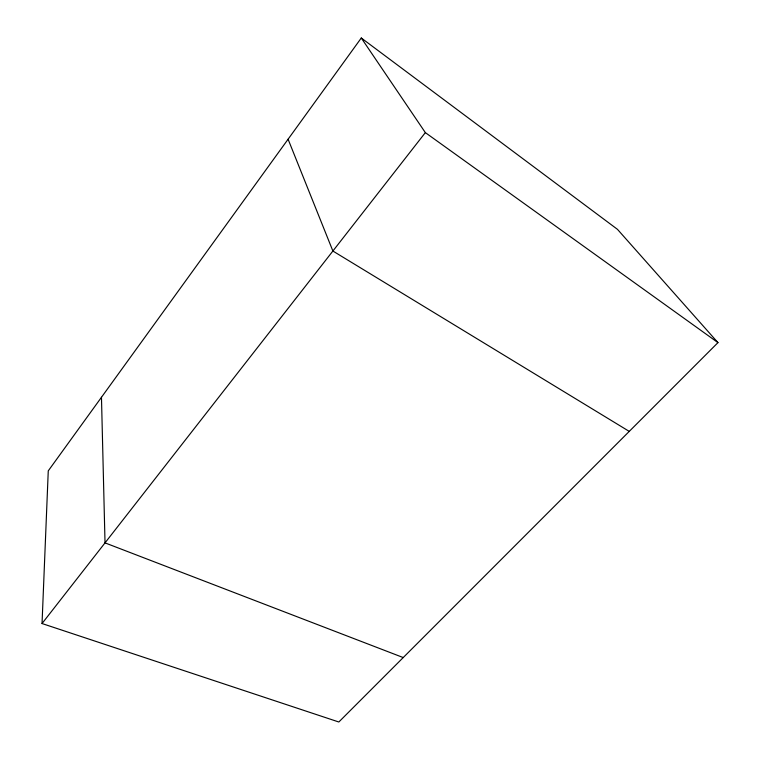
<?xml version="1.0" encoding="UTF-8"?>
<svg xmlns="http://www.w3.org/2000/svg" width="760" height="760" viewBox="0 0 760 760"><rect width="100%" height="100%" fill="white"/><g stroke="black" fill="none" stroke-linecap="round" stroke-linejoin="round"><path stroke-width="1.14" d="M42.038 623.542L48.26 470.858L361.285 38L617.462 229.339L717.962 342.627L338.827 722L42.038 623.542L425.344 132.611L361.285 38M403.227 657.561L105.022 542.878L101.469 397.28M629.251 431.395L332.889 251.028L288.087 139.213M425.344 132.611L717.962 342.627"/></g></svg>
